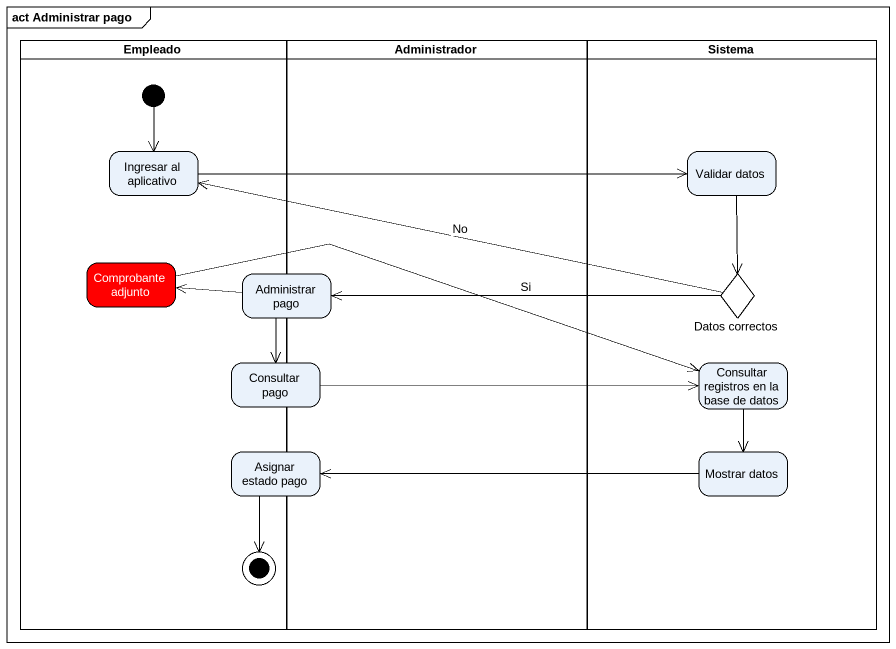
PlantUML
@startuml
mainframe act Administrar pago
hide empty description
state Empleado <<partition>> {
  state "Ingresar al aplicativo" as Ingresar_al_aplicativo
  state "Comprobante adjunto" as Comprobante_adjunto #FF0000
  state final1 <<end>>
  [*] --> Ingresar_al_aplicativo
}
state Administrador <<partition>>
state Sistema <<partition>> {
  state "Validar datos" as Validar_datos
  state "Datos correctos" as Datos_correctos <<choice>>
  state "Consultar registros en la base de datos" as Consultar_registros_en_la
  state "Mostrar datos" as Mostrar_datos
}
state "Administrar pago" as Administrar_pago
state "Consultar pago" as Consultar_pago
state "Asignar estado pago" as Asignar_estado_pago
Ingresar_al_aplicativo -right-> Validar_datos
Validar_datos --> Datos_correctos
Comprobante_adjunto -right-> Consultar_registros_en_la
Administrar_pago -left-> Comprobante_adjunto
Administrar_pago --> Consultar_pago
Datos_correctos -left-> Ingresar_al_aplicativo : No
Datos_correctos -left-> Administrar_pago : Si
Consultar_pago -right-> Consultar_registros_en_la
Consultar_registros_en_la --> Mostrar_datos
Asignar_estado_pago --> final1
Mostrar_datos -left-> Asignar_estado_pago
@enduml
